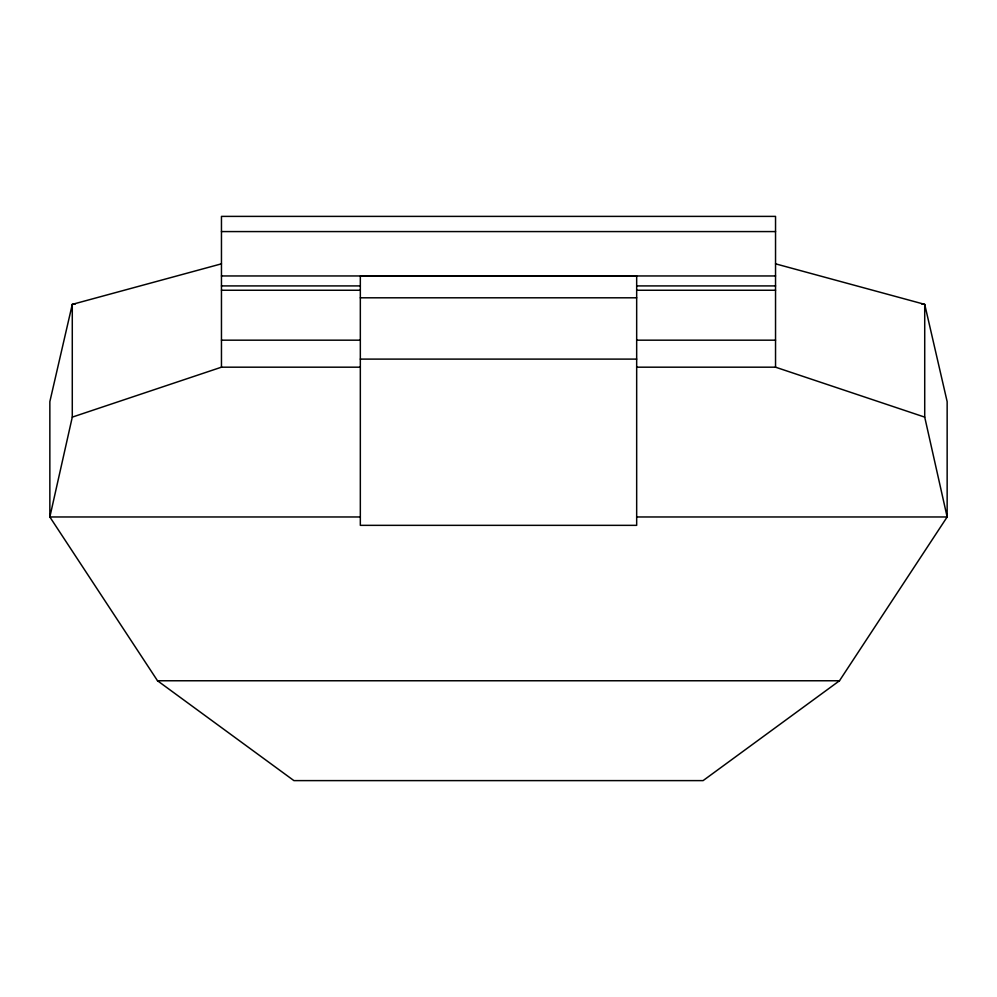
<?xml version="1.0" encoding="UTF-8"?>
<svg xmlns="http://www.w3.org/2000/svg" width="997" height="997" viewBox="0 0 997 997"><rect width="100%" height="100%" fill="white"/><g stroke="black" fill="none" stroke-linecap="round" stroke-linejoin="round"><path stroke-width="1.5" d="M221.459 263.831L72.282 304.372L72.282 417.12L49.85 516.969L157.526 680.764L293.916 780.614L703.084 780.614L839.474 680.764L947.15 516.969L947.15 401.629L924.718 304.372L775.541 263.831M72.282 417.12L221.459 367.183L360.328 367.183M75.361 303.948L72.282 304.372L49.85 401.629L49.85 516.969L360.328 516.969M221.459 231.578L775.541 231.578M221.459 275.957L775.541 275.957M221.459 285.915L359.979 285.915M637.021 285.915L775.541 285.915M221.459 290.252L359.979 290.252M637.021 290.252L775.541 290.252M360.328 297.804L636.672 297.804M221.459 340.176L359.979 340.176M637.021 340.176L775.541 340.176M360.328 359.107L636.672 359.107M636.672 367.183L775.541 367.183L924.718 417.12L947.15 516.969L636.672 516.969M157.526 680.764L839.474 680.764M921.639 303.948L924.718 304.372L924.718 417.12M775.541 367.183L775.541 216.386L221.459 216.386L221.459 367.183M636.672 276.231L360.328 276.231L360.328 525.344L636.672 525.344L636.672 276.231"/></g></svg>
